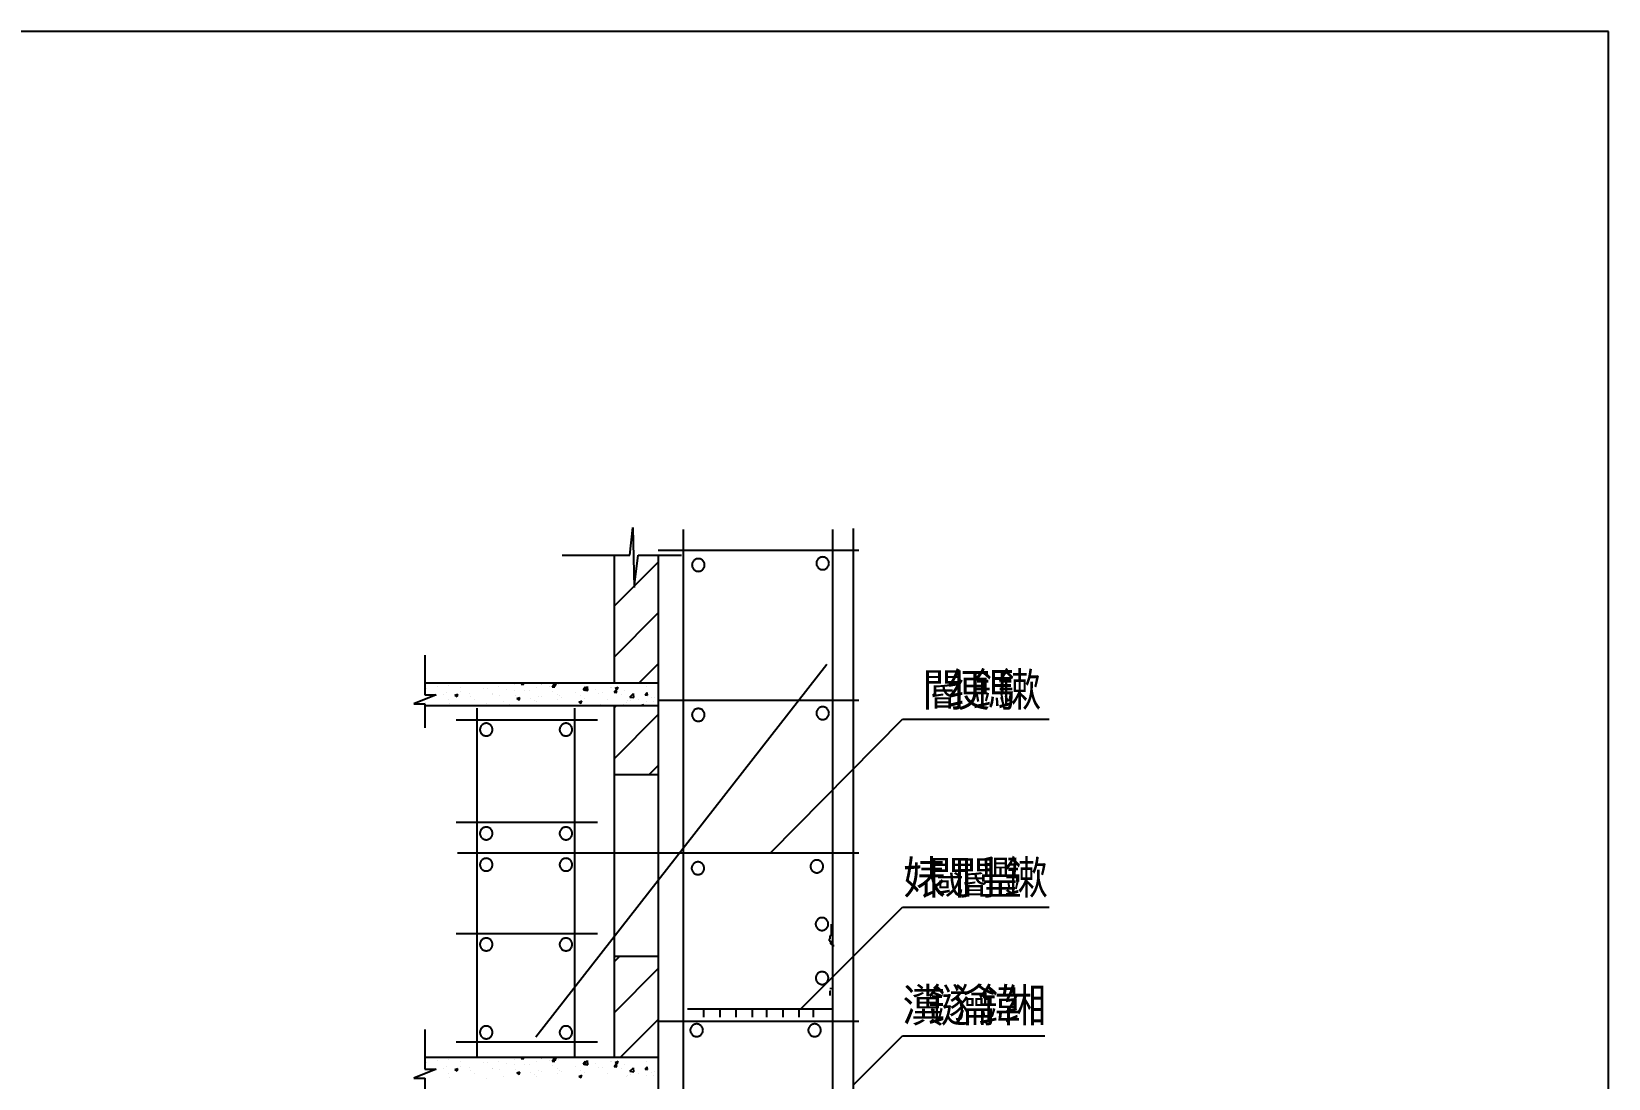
# Model space of a CAD drawing. Header units: metres. Extents: x 0 to 420, y 0 to 297.
# Drawn here: x 229.8 to 420, y 170.8 to 297 of the extents above; entities that cross this region are included whole.
import ezdxf

# ---------------------------------------------------------------- set-up
doc = ezdxf.new("R2010")
doc.units = ezdxf.units.M

msp = doc.modelspace()

# ---------------------------------------------------------------- linework, layer by layer
for p, q in [((420, 297), (0, 297)), ((420, 0), (420, 297)), ((301.99, 233.85), (302.33, 237.19)), ((302.2, 235.95), (302.35, 236.1)), ((302.33, 237.19), (302.48, 229.96)), ((308.4, 236.96), (308.4, 165.89)), ((326.4, 236.96), (326.4, 165.89)), ((328.89, 237.08), (328.89, 84.34)), ((305.4, 234.46), (329.58, 234.46)), ((293.83, 233.85), (301.99, 233.85)), ((300.08, 233.85), (300.08, 218.42)), ((300.08, 233.82), (300.1, 233.85)), ((302.48, 229.96), (302.97, 233.85)), ((302.5, 230.12), (305.4, 233.02)), ((302.97, 233.85), (308.21, 233.85)), ((305.4, 233.85), (305.4, 84.34)), ((300.08, 227.7), (302.47, 230.09)), ((300.08, 221.57), (305.4, 226.9)), ((277.27, 221.81), (277.27, 217.02)), ((290.62, 175.79), (325.73, 220.73)), ((303.05, 218.42), (305.4, 220.77)), ((278.63, 217.02), (275.92, 215.94)), ((305.4, 218.42), (277.27, 218.42)), ((277.27, 217.02), (278.63, 217.02)), ((277.44, 217.79), (277.44, 217.79)), ((278.82, 218.02), (278.82, 218.02)), ((279.55, 217.11), (279.55, 217.11)), ((279.92, 217.32), (279.92, 217.32)), ((280.14, 218.18), (280.14, 218.18)), ((280.88, 216.98), (281.25, 217.12)), ((280.88, 216.98), (281.14, 216.81)), ((281.14, 216.81), (281.25, 217.12)), ((281.52, 217.37), (281.52, 217.37)), ((281.59, 217.9), (281.59, 217.9)), ((282.69, 217.2), (282.69, 217.2)), ((282.75, 216.82), (282.75, 216.82)), ((284.37, 217.78), (284.37, 217.78)), ((284.8, 217.8), (284.8, 217.8)), ((285.38, 217.15), (285.38, 217.15)), ((285.47, 217.08), (285.47, 217.08)), ((286.1, 217.97), (286.1, 217.97)), ((286.25, 217), (286.25, 217)), ((287.14, 217.66), (287.14, 217.66)), ((288.07, 218.23), (288.07, 218.23)), ((288.08, 217.54), (288.08, 217.54)), ((288.24, 216.97), (288.24, 216.97)), ((288.89, 218.32), (288.97, 218.42)), ((288.89, 218.32), (289.21, 218.3)), ((289.21, 218.3), (289.18, 218.42)), ((289.28, 217.52), (289.28, 217.52)), ((289.92, 217.55), (289.92, 217.55)), ((290.74, 217.91), (290.74, 217.91)), ((291.01, 216.85), (291.01, 216.85)), ((291.32, 218.42), (291.36, 218.41)), ((291.36, 218.41), (291.36, 218.42)), ((292.31, 218.04), (292.31, 218.04)), ((292.62, 218), (292.87, 218.3)), ((292.62, 218), (292.93, 217.97)), ((292.69, 217.43), (292.69, 217.43)), ((292.72, 218.24), (293.09, 218.38)), ((292.72, 218.24), (292.98, 218.07)), ((292.93, 217.97), (292.87, 218.29)), ((292.98, 218.07), (293.09, 218.38)), ((293.25, 217.04), (293.25, 217.04)), ((293.37, 218.24), (293.37, 218.24)), ((293.55, 216.9), (293.55, 216.9)), ((295.47, 217.31), (295.47, 217.31)), ((296.01, 216.9), (296.01, 216.9)), ((296.35, 217.67), (296.6, 217.97)), ((296.35, 217.67), (296.66, 217.64)), ((296.44, 217.62), (296.85, 218.04)), ((296.44, 217.62), (296.91, 217.55)), ((296.54, 217.48), (296.54, 217.48)), ((296.59, 217.42), (296.59, 217.42)), ((296.66, 217.64), (296.6, 217.97)), ((296.91, 217.55), (296.85, 218.04)), ((297.84, 217.65), (297.84, 217.65)), ((298.24, 217.2), (298.24, 217.2)), ((298.68, 217.26), (298.68, 217.26)), ((299.62, 217.94), (299.62, 217.94)), ((299.81, 217.91), (299.81, 217.91)), ((300.08, 217.34), (300.33, 217.64)), ((300.08, 217.34), (300.39, 217.32)), ((300.19, 217.82), (300.56, 217.96)), ((300.19, 217.82), (300.45, 217.65)), ((300.39, 217.32), (300.33, 217.64)), ((300.45, 217.65), (300.56, 217.96)), ((301.02, 217.08), (301.02, 217.08)), ((301.3, 217.6), (301.3, 217.6)), ((301.99, 216.76), (302.4, 217.18)), ((302.45, 216.69), (302.4, 217.18)), ((303.09, 218.34), (303.09, 218.34)), ((303.79, 216.96), (303.79, 216.96)), ((303.81, 217.02), (304.06, 217.32)), ((303.81, 217.02), (304.12, 216.99)), ((304, 217.99), (304, 217.99)), ((304.12, 216.99), (304.06, 217.32)), ((275.92, 215.94), (277.27, 215.94)), ((277.27, 215.94), (277.27, 213.04)), ((305.4, 215.71), (277.27, 215.71)), ((277.38, 216.06), (277.38, 216.06)), ((280.08, 216.45), (280.08, 216.45)), ((280.18, 215.96), (280.18, 215.96)), ((283.21, 216.48), (283.21, 216.48)), ((283.43, 215.75), (283.43, 215.75)), ((283.52, 215.43), (283.52, 173.28)), ((284.73, 215.92), (284.73, 215.92)), ((286.7, 216.18), (286.7, 216.18)), ((287.49, 215.86), (287.49, 215.86)), ((288.01, 215.81), (288.01, 215.81)), ((288.35, 216.56), (288.72, 216.7)), ((288.35, 216.56), (288.61, 216.39)), ((288.61, 216.39), (288.72, 216.7)), ((289.98, 216.61), (289.98, 216.61)), ((290.52, 216.38), (290.52, 216.38)), ((290.68, 216.18), (290.68, 216.18)), ((291.28, 216.78), (291.28, 216.78)), ((293.31, 216.51), (293.31, 216.51)), ((293.79, 216.73), (293.79, 216.73)), ((295.31, 215.43), (295.31, 173.28)), ((295.82, 216.15), (296.19, 216.29)), ((295.82, 216.15), (296.08, 215.97)), ((296.08, 215.97), (296.19, 216.29)), ((296.56, 216.62), (296.56, 216.62)), ((298.44, 215.86), (298.44, 215.86)), ((299.34, 216.5), (299.34, 216.5)), ((300.08, 215.71), (300.08, 173.28)), ((300.08, 215.44), (300.34, 215.71)), ((301.24, 215.87), (301.24, 215.87)), ((301.6, 216.12), (301.6, 216.12)), ((301.72, 216.29), (301.72, 216.29)), ((301.99, 216.76), (302.45, 216.69)), ((302.11, 216.38), (302.11, 216.38)), ((303.02, 216.46), (303.02, 216.46)), ((303.29, 215.73), (303.66, 215.87)), ((303.29, 215.73), (303.33, 215.71)), ((303.6, 215.71), (303.66, 215.87)), ((303.94, 216.26), (303.94, 216.26)), ((304.63, 216.64), (304.63, 216.64)), ((304.89, 216.26), (304.89, 216.26)), ((304.99, 216.72), (304.99, 216.72)), ((305.4, 216.38), (329.58, 216.38)), ((281.04, 214.02), (298.08, 214.02)), ((300.08, 209.32), (305.4, 214.64)), ((318.95, 197.96), (334.86, 214.09)), ((334.86, 214.09), (352.54, 214.09)), ((300.08, 207.42), (305.4, 207.42)), ((304.31, 207.42), (305.4, 208.52)), ((281.04, 201.65), (298.08, 201.65)), ((281.19, 197.96), (329.58, 197.96)), ((322.59, 179.16), (334.86, 191.43)), ((334.86, 191.43), (352.54, 191.43)), ((326.27, 189.36), (326.27, 187.96)), ((281.04, 188.26), (298.08, 188.26)), ((326.1, 187.61), (326.01, 187.61)), ((326.01, 187.61), (326.01, 187.35)), ((326.01, 187.35), (326.18, 187.35)), ((326.27, 187.96), (326.1, 187.96)), ((326.1, 187.96), (326.1, 187.61)), ((326.18, 187.35), (326.18, 187)), ((326.18, 187), (326.45, 187)), ((326.45, 187.24), (326.36, 187.24)), ((326.36, 187.24), (326.36, 186.8)), ((326.36, 186.8), (326.62, 186.8)), ((300.08, 185.52), (305.4, 185.52)), ((300.08, 184.81), (300.78, 185.52)), ((300.08, 178.69), (305.4, 184.01)), ((326.1, 181.31), (326.1, 180.78)), ((326.18, 181.31), (326.1, 181.31)), ((326.18, 181.71), (326.18, 181.54)), ((308.92, 179.16), (326.4, 179.16)), ((310.87, 179.16), (310.87, 178.16)), ((312.82, 179.16), (312.82, 178.16)), ((314.77, 179.16), (314.77, 178.16)), ((316.72, 179.16), (316.72, 178.16)), ((318.47, 179.16), (318.47, 178.16)), ((320.42, 179.16), (320.42, 178.16)), ((322.37, 179.16), (322.37, 178.16)), ((324.1, 179.16), (324.1, 178.16)), ((300.79, 173.28), (305.4, 177.89)), ((305.4, 177.69), (329.58, 177.69)), ((277.27, 176.68), (277.27, 171.89)), ((281.04, 175.18), (298.08, 175.18)), ((328.89, 169.94), (334.86, 175.91)), ((334.86, 175.91), (352.03, 175.91)), ((305.4, 173.28), (277.27, 173.28)), ((288.07, 173.1), (288.07, 173.1)), ((288.89, 173.19), (288.97, 173.28)), ((288.89, 173.19), (289.21, 173.16)), ((289.21, 173.16), (289.18, 173.28)), ((291.32, 173.28), (291.36, 173.28)), ((291.36, 173.28), (291.36, 173.28)), ((292.62, 172.86), (292.87, 173.16)), ((292.72, 173.1), (293.09, 173.24)), ((292.72, 173.1), (292.98, 172.93)), ((292.93, 172.83), (292.87, 173.16)), ((292.98, 172.93), (293.09, 173.24)), ((293.37, 173.1), (293.37, 173.1)), ((303.09, 173.2), (303.09, 173.2)), ((278.63, 171.89), (275.92, 170.8)), ((277.27, 171.89), (278.63, 171.89)), ((277.44, 172.66), (277.44, 172.66)), ((278.82, 172.88), (278.82, 172.88)), ((279.55, 171.97), (279.55, 171.97)), ((279.92, 172.18), (279.92, 172.18)), ((280.08, 171.32), (280.08, 171.32)), ((280.14, 173.05), (280.14, 173.05)), ((280.88, 171.84), (281.25, 171.98)), ((280.88, 171.84), (281.14, 171.67)), ((281.14, 171.67), (281.25, 171.98)), ((281.52, 172.23), (281.52, 172.23)), ((281.59, 172.76), (281.59, 172.76)), ((282.69, 172.07), (282.69, 172.07)), ((282.75, 171.68), (282.75, 171.68)), ((283.21, 171.35), (283.21, 171.35)), ((284.37, 172.65), (284.37, 172.65)), ((284.8, 172.67), (284.8, 172.67)), ((285.38, 172.02), (285.38, 172.02)), ((285.47, 171.95), (285.47, 171.95)), ((286.1, 172.84), (286.1, 172.84)), ((286.25, 171.87), (286.25, 171.87)), ((287.14, 172.53), (287.14, 172.53)), ((288.08, 172.4), (288.08, 172.4)), ((288.24, 171.83), (288.24, 171.83)), ((288.35, 171.43), (288.72, 171.57)), ((288.35, 171.43), (288.61, 171.25)), ((288.61, 171.25), (288.72, 171.57)), ((289.28, 172.39), (289.28, 172.39)), ((289.92, 172.41), (289.92, 172.41)), ((289.98, 171.48), (289.98, 171.48)), ((290.52, 171.25), (290.52, 171.25)), ((290.74, 172.77), (290.74, 172.77)), ((291.01, 171.71), (291.01, 171.71)), ((291.28, 171.65), (291.28, 171.65)), ((292.31, 172.91), (292.31, 172.91)), ((292.62, 172.86), (292.93, 172.83)), ((292.69, 172.29), (292.69, 172.29)), ((293.25, 171.91), (293.25, 171.91)), ((293.31, 171.37), (293.31, 171.37)), ((293.55, 171.77), (293.55, 171.77)), ((293.79, 171.6), (293.79, 171.6)), ((295.47, 172.18), (295.47, 172.18)), ((296.01, 171.76), (296.01, 171.76)), ((296.35, 172.54), (296.6, 172.83)), ((296.35, 172.54), (296.66, 172.51)), ((296.44, 172.49), (296.85, 172.91)), ((296.44, 172.49), (296.91, 172.41)), ((296.54, 172.34), (296.54, 172.34)), ((296.56, 171.48), (296.56, 171.48)), ((296.59, 172.29), (296.59, 172.29)), ((296.66, 172.51), (296.6, 172.83)), ((296.91, 172.41), (296.85, 172.91)), ((297.84, 172.51), (297.84, 172.51)), ((298.24, 172.06), (298.24, 172.06)), ((298.68, 172.13), (298.68, 172.13)), ((299.34, 171.36), (299.34, 171.36)), ((299.62, 172.81), (299.62, 172.81)), ((299.81, 172.77), (299.81, 172.77)), ((300.08, 172.21), (300.33, 172.51)), ((300.08, 172.21), (300.39, 172.18)), ((300.19, 172.69), (300.56, 172.83)), ((300.19, 172.69), (300.45, 172.51)), ((300.39, 172.18), (300.33, 172.51)), ((300.45, 172.51), (300.56, 172.83)), ((301.02, 171.94), (301.02, 171.94)), ((301.3, 172.46), (301.3, 172.46)), ((301.99, 171.63), (302.4, 172.05)), ((301.99, 171.63), (302.45, 171.55)), ((302.11, 171.25), (302.11, 171.25)), ((302.45, 171.55), (302.4, 172.05)), ((303.02, 171.32), (303.02, 171.32)), ((303.79, 171.83), (303.79, 171.83)), ((303.81, 171.88), (304.06, 172.18)), ((303.81, 171.88), (304.12, 171.86)), ((304, 172.85), (304, 172.85)), ((304.12, 171.85), (304.06, 172.18)), ((304.63, 171.51), (304.63, 171.51)), ((304.99, 171.58), (304.99, 171.58)), ((275.92, 170.8), (277.27, 170.8)), ((277.27, 170.8), (277.27, 167.91)), ((277.38, 170.93), (277.38, 170.93)), ((280.18, 170.83), (280.18, 170.83)), ((284.73, 170.79), (284.73, 170.79)), ((286.7, 171.05), (286.7, 171.05)), ((290.68, 171.04), (290.68, 171.04)), ((295.82, 171.01), (296.19, 171.15)), ((295.82, 171.01), (296.08, 170.84)), ((296.08, 170.84), (296.19, 171.15)), ((301.6, 170.99), (301.6, 170.99)), ((301.72, 171.15), (301.72, 171.15)), ((303.94, 171.12), (303.94, 171.12)), ((304.89, 171.13), (304.89, 171.13))]:
    msp.add_line(p, q)
for points in [[(311, 232.68), (311, 232.75), (310.99, 232.83), (310.97, 232.9), (310.95, 232.97), (310.91, 233.04), (310.87, 233.1), (310.83, 233.16), (310.78, 233.22), (310.72, 233.27), (310.66, 233.31), (310.6, 233.35), (310.53, 233.38), (310.46, 233.41), (310.39, 233.43), (310.31, 233.44), (310.24, 233.44), (310.16, 233.44), (310.09, 233.43), (310.02, 233.41), (309.95, 233.38), (309.88, 233.35), (309.81, 233.31), (309.75, 233.27), (309.7, 233.22), (309.65, 233.16), (309.6, 233.1), (309.56, 233.04), (309.53, 232.97), (309.51, 232.9), (309.49, 232.83), (309.48, 232.75), (309.47, 232.68), (309.48, 232.6), (309.49, 232.53), (309.51, 232.45), (309.53, 232.38), (309.56, 232.32), (309.6, 232.25), (309.65, 232.19), (309.7, 232.14), (309.75, 232.09), (309.81, 232.04), (309.88, 232), (309.95, 231.97), (310.02, 231.95), (310.09, 231.93), (310.16, 231.92), (310.24, 231.91), (310.31, 231.92), (310.39, 231.93), (310.46, 231.95), (310.53, 231.97), (310.6, 232), (310.66, 232.04), (310.72, 232.09), (310.78, 232.14), (310.83, 232.19), (310.87, 232.25), (310.91, 232.32), (310.95, 232.38), (310.97, 232.45), (310.99, 232.53), (311, 232.6), (311, 232.68)], [(326, 232.88), (325.99, 232.96), (325.98, 233.03), (325.96, 233.1), (325.94, 233.17), (325.91, 233.24), (325.87, 233.31), (325.82, 233.37), (325.77, 233.42), (325.72, 233.47), (325.66, 233.52), (325.59, 233.56), (325.53, 233.59), (325.45, 233.61), (325.38, 233.63), (325.31, 233.64), (325.23, 233.65), (325.16, 233.64), (325.08, 233.63), (325.01, 233.61), (324.94, 233.59), (324.87, 233.56), (324.81, 233.52), (324.75, 233.47), (324.69, 233.42), (324.64, 233.37), (324.6, 233.31), (324.56, 233.24), (324.53, 233.17), (324.5, 233.1), (324.48, 233.03), (324.47, 232.96), (324.47, 232.88), (324.47, 232.81), (324.48, 232.73), (324.5, 232.66), (324.53, 232.59), (324.56, 232.52), (324.6, 232.46), (324.64, 232.4), (324.69, 232.34), (324.75, 232.29), (324.81, 232.25), (324.87, 232.21), (324.94, 232.18), (325.01, 232.15), (325.08, 232.13), (325.16, 232.12), (325.23, 232.12), (325.31, 232.12), (325.38, 232.13), (325.45, 232.15), (325.53, 232.18), (325.59, 232.21), (325.66, 232.25), (325.72, 232.29), (325.77, 232.34), (325.82, 232.4), (325.87, 232.46), (325.91, 232.52), (325.94, 232.59), (325.96, 232.66), (325.98, 232.73), (325.99, 232.81), (326, 232.88)], [(311, 214.6), (311, 214.68), (310.99, 214.75), (310.97, 214.83), (310.95, 214.9), (310.91, 214.97), (310.87, 215.03), (310.83, 215.09), (310.78, 215.15), (310.72, 215.2), (310.66, 215.24), (310.6, 215.28), (310.53, 215.31), (310.46, 215.34), (310.39, 215.35), (310.31, 215.37), (310.24, 215.37), (310.16, 215.37), (310.09, 215.35), (310.02, 215.34), (309.95, 215.31), (309.88, 215.28), (309.81, 215.24), (309.75, 215.2), (309.7, 215.15), (309.65, 215.09), (309.6, 215.03), (309.56, 214.97), (309.53, 214.9), (309.51, 214.83), (309.49, 214.75), (309.48, 214.68), (309.47, 214.6), (309.48, 214.53), (309.49, 214.46), (309.51, 214.38), (309.53, 214.31), (309.56, 214.24), (309.6, 214.18), (309.65, 214.12), (309.7, 214.06), (309.75, 214.01), (309.81, 213.97), (309.88, 213.93), (309.95, 213.9), (310.02, 213.87), (310.09, 213.86), (310.16, 213.84), (310.24, 213.84), (310.31, 213.84), (310.39, 213.86), (310.46, 213.87), (310.53, 213.9), (310.6, 213.93), (310.66, 213.97), (310.72, 214.01), (310.78, 214.06), (310.83, 214.12), (310.87, 214.18), (310.91, 214.24), (310.95, 214.31), (310.97, 214.38), (310.99, 214.46), (311, 214.53), (311, 214.6)], [(326, 214.81), (325.99, 214.88), (325.98, 214.96), (325.96, 215.03), (325.94, 215.1), (325.91, 215.17), (325.87, 215.23), (325.82, 215.29), (325.77, 215.35), (325.72, 215.4), (325.66, 215.45), (325.59, 215.48), (325.53, 215.52), (325.45, 215.54), (325.38, 215.56), (325.31, 215.57), (325.23, 215.57), (325.16, 215.57), (325.08, 215.56), (325.01, 215.54), (324.94, 215.52), (324.87, 215.48), (324.81, 215.45), (324.75, 215.4), (324.69, 215.35), (324.64, 215.29), (324.6, 215.23), (324.56, 215.17), (324.53, 215.1), (324.5, 215.03), (324.48, 214.96), (324.47, 214.88), (324.47, 214.81), (324.47, 214.73), (324.48, 214.66), (324.5, 214.59), (324.53, 214.52), (324.56, 214.45), (324.6, 214.39), (324.64, 214.32), (324.69, 214.27), (324.75, 214.22), (324.81, 214.17), (324.87, 214.14), (324.94, 214.1), (325.01, 214.08), (325.08, 214.06), (325.16, 214.05), (325.23, 214.05), (325.31, 214.05), (325.38, 214.06), (325.45, 214.08), (325.53, 214.1), (325.59, 214.14), (325.66, 214.17), (325.72, 214.22), (325.77, 214.27), (325.82, 214.32), (325.87, 214.39), (325.91, 214.45), (325.94, 214.52), (325.96, 214.59), (325.98, 214.66), (325.99, 214.73), (326, 214.81)], [(285.42, 212.83), (285.42, 212.9), (285.41, 212.98), (285.39, 213.05), (285.37, 213.12), (285.33, 213.19), (285.3, 213.25), (285.25, 213.31), (285.2, 213.37), (285.15, 213.42), (285.08, 213.46), (285.02, 213.5), (284.95, 213.53), (284.88, 213.56), (284.81, 213.58), (284.74, 213.59), (284.66, 213.59), (284.59, 213.59), (284.51, 213.58), (284.44, 213.56), (284.37, 213.53), (284.3, 213.5), (284.24, 213.46), (284.18, 213.42), (284.12, 213.37), (284.07, 213.31), (284.02, 213.25), (283.99, 213.19), (283.95, 213.12), (283.93, 213.05), (283.91, 212.98), (283.9, 212.9), (283.9, 212.83), (283.9, 212.75), (283.91, 212.68), (283.93, 212.61), (283.95, 212.54), (283.99, 212.47), (284.02, 212.4), (284.07, 212.34), (284.12, 212.29), (284.18, 212.24), (284.24, 212.19), (284.3, 212.15), (284.37, 212.12), (284.44, 212.1), (284.51, 212.08), (284.59, 212.07), (284.66, 212.06), (284.74, 212.07), (284.81, 212.08), (284.88, 212.1), (284.95, 212.12), (285.02, 212.15), (285.08, 212.19), (285.15, 212.24), (285.2, 212.29), (285.25, 212.34), (285.3, 212.4), (285.33, 212.47), (285.37, 212.54), (285.39, 212.61), (285.41, 212.68), (285.42, 212.75), (285.42, 212.83)], [(295.04, 212.83), (295.03, 212.9), (295.02, 212.98), (295, 213.05), (294.98, 213.12), (294.95, 213.19), (294.91, 213.25), (294.86, 213.31), (294.81, 213.37), (294.76, 213.42), (294.7, 213.46), (294.63, 213.5), (294.57, 213.53), (294.49, 213.56), (294.42, 213.58), (294.35, 213.59), (294.27, 213.59), (294.2, 213.59), (294.12, 213.58), (294.05, 213.56), (293.98, 213.53), (293.91, 213.5), (293.85, 213.46), (293.79, 213.42), (293.73, 213.37), (293.68, 213.31), (293.64, 213.25), (293.6, 213.19), (293.57, 213.12), (293.54, 213.05), (293.52, 212.98), (293.51, 212.9), (293.51, 212.83), (293.51, 212.75), (293.52, 212.68), (293.54, 212.61), (293.57, 212.54), (293.6, 212.47), (293.64, 212.4), (293.68, 212.34), (293.73, 212.29), (293.79, 212.24), (293.85, 212.19), (293.91, 212.15), (293.98, 212.12), (294.05, 212.1), (294.12, 212.08), (294.2, 212.07), (294.27, 212.06), (294.35, 212.07), (294.42, 212.08), (294.49, 212.1), (294.57, 212.12), (294.63, 212.15), (294.7, 212.19), (294.76, 212.24), (294.81, 212.29), (294.86, 212.34), (294.91, 212.4), (294.95, 212.47), (294.98, 212.54), (295, 212.61), (295.02, 212.68), (295.03, 212.75), (295.04, 212.83)], [(285.42, 200.31), (285.42, 200.39), (285.41, 200.46), (285.39, 200.54), (285.37, 200.61), (285.33, 200.67), (285.3, 200.74), (285.25, 200.8), (285.2, 200.85), (285.15, 200.9), (285.08, 200.95), (285.02, 200.99), (284.95, 201.02), (284.88, 201.04), (284.81, 201.06), (284.74, 201.07), (284.66, 201.08), (284.59, 201.07), (284.51, 201.06), (284.44, 201.04), (284.37, 201.02), (284.3, 200.99), (284.24, 200.95), (284.18, 200.9), (284.12, 200.85), (284.07, 200.8), (284.02, 200.74), (283.99, 200.67), (283.95, 200.61), (283.93, 200.54), (283.91, 200.46), (283.9, 200.39), (283.9, 200.31), (283.9, 200.24), (283.91, 200.16), (283.93, 200.09), (283.95, 200.02), (283.99, 199.95), (284.02, 199.89), (284.07, 199.83), (284.12, 199.77), (284.18, 199.72), (284.24, 199.68), (284.3, 199.64), (284.37, 199.61), (284.44, 199.58), (284.51, 199.56), (284.59, 199.55), (284.66, 199.55), (284.74, 199.55), (284.81, 199.56), (284.88, 199.58), (284.95, 199.61), (285.02, 199.64), (285.08, 199.68), (285.15, 199.72), (285.2, 199.77), (285.25, 199.83), (285.3, 199.89), (285.33, 199.95), (285.37, 200.02), (285.39, 200.09), (285.41, 200.16), (285.42, 200.24), (285.42, 200.31)], [(295.04, 200.31), (295.03, 200.39), (295.02, 200.46), (295, 200.54), (294.98, 200.61), (294.95, 200.67), (294.91, 200.74), (294.86, 200.8), (294.81, 200.85), (294.76, 200.9), (294.7, 200.95), (294.63, 200.99), (294.57, 201.02), (294.49, 201.04), (294.42, 201.06), (294.35, 201.07), (294.27, 201.08), (294.2, 201.07), (294.12, 201.06), (294.05, 201.04), (293.98, 201.02), (293.91, 200.99), (293.85, 200.95), (293.79, 200.9), (293.73, 200.85), (293.68, 200.8), (293.64, 200.74), (293.6, 200.67), (293.57, 200.61), (293.54, 200.54), (293.52, 200.46), (293.51, 200.39), (293.51, 200.31), (293.51, 200.24), (293.52, 200.16), (293.54, 200.09), (293.57, 200.02), (293.6, 199.95), (293.64, 199.89), (293.68, 199.83), (293.73, 199.77), (293.79, 199.72), (293.85, 199.68), (293.91, 199.64), (293.98, 199.61), (294.05, 199.58), (294.12, 199.56), (294.2, 199.55), (294.27, 199.55), (294.35, 199.55), (294.42, 199.56), (294.49, 199.58), (294.57, 199.61), (294.63, 199.64), (294.7, 199.68), (294.76, 199.72), (294.81, 199.77), (294.86, 199.83), (294.91, 199.89), (294.95, 199.95), (294.98, 200.02), (295, 200.09), (295.02, 200.16), (295.03, 200.24), (295.04, 200.31)], [(285.42, 196.54), (285.42, 196.62), (285.41, 196.69), (285.39, 196.77), (285.37, 196.84), (285.33, 196.9), (285.3, 196.97), (285.25, 197.03), (285.2, 197.08), (285.15, 197.13), (285.08, 197.18), (285.02, 197.22), (284.95, 197.25), (284.88, 197.28), (284.81, 197.29), (284.74, 197.3), (284.66, 197.31), (284.59, 197.3), (284.51, 197.29), (284.44, 197.28), (284.37, 197.25), (284.3, 197.22), (284.24, 197.18), (284.18, 197.13), (284.12, 197.08), (284.07, 197.03), (284.02, 196.97), (283.99, 196.9), (283.95, 196.84), (283.93, 196.77), (283.91, 196.69), (283.9, 196.62), (283.9, 196.54), (283.9, 196.47), (283.91, 196.39), (283.93, 196.32), (283.95, 196.25), (283.99, 196.18), (284.02, 196.12), (284.07, 196.06), (284.12, 196), (284.18, 195.95), (284.24, 195.91), (284.3, 195.87), (284.37, 195.84), (284.44, 195.81), (284.51, 195.79), (284.59, 195.78), (284.66, 195.78), (284.74, 195.78), (284.81, 195.79), (284.88, 195.81), (284.95, 195.84), (285.02, 195.87), (285.08, 195.91), (285.15, 195.95), (285.2, 196), (285.25, 196.06), (285.3, 196.12), (285.33, 196.18), (285.37, 196.25), (285.39, 196.32), (285.41, 196.39), (285.42, 196.47), (285.42, 196.54)], [(295.04, 196.54), (295.03, 196.62), (295.02, 196.69), (295, 196.77), (294.98, 196.84), (294.95, 196.9), (294.91, 196.97), (294.86, 197.03), (294.81, 197.08), (294.76, 197.13), (294.7, 197.18), (294.63, 197.22), (294.57, 197.25), (294.49, 197.28), (294.42, 197.29), (294.35, 197.3), (294.27, 197.31), (294.2, 197.3), (294.12, 197.29), (294.05, 197.28), (293.98, 197.25), (293.91, 197.22), (293.85, 197.18), (293.79, 197.13), (293.73, 197.08), (293.68, 197.03), (293.64, 196.97), (293.6, 196.9), (293.57, 196.84), (293.54, 196.77), (293.52, 196.69), (293.51, 196.62), (293.51, 196.54), (293.51, 196.47), (293.52, 196.39), (293.54, 196.32), (293.57, 196.25), (293.6, 196.18), (293.64, 196.12), (293.68, 196.06), (293.73, 196), (293.79, 195.95), (293.85, 195.91), (293.91, 195.87), (293.98, 195.84), (294.05, 195.81), (294.12, 195.79), (294.2, 195.78), (294.27, 195.78), (294.35, 195.78), (294.42, 195.79), (294.49, 195.81), (294.57, 195.84), (294.63, 195.87), (294.7, 195.91), (294.76, 195.95), (294.81, 196), (294.86, 196.06), (294.91, 196.12), (294.95, 196.18), (294.98, 196.25), (295, 196.32), (295.02, 196.39), (295.03, 196.47), (295.04, 196.54)], [(310.96, 196.11), (310.95, 196.18), (310.94, 196.26), (310.92, 196.33), (310.9, 196.4), (310.87, 196.47), (310.83, 196.53), (310.78, 196.59), (310.73, 196.65), (310.68, 196.7), (310.62, 196.74), (310.55, 196.78), (310.49, 196.81), (310.41, 196.84), (310.34, 196.86), (310.27, 196.87), (310.19, 196.87), (310.12, 196.87), (310.04, 196.86), (309.97, 196.84), (309.9, 196.81), (309.83, 196.78), (309.77, 196.74), (309.71, 196.7), (309.65, 196.65), (309.6, 196.59), (309.56, 196.53), (309.52, 196.47), (309.49, 196.4), (309.46, 196.33), (309.44, 196.26), (309.43, 196.18), (309.43, 196.11), (309.43, 196.03), (309.44, 195.96), (309.46, 195.89), (309.49, 195.82), (309.52, 195.75), (309.56, 195.68), (309.6, 195.62), (309.65, 195.57), (309.71, 195.52), (309.77, 195.47), (309.83, 195.43), (309.9, 195.4), (309.97, 195.38), (310.04, 195.36), (310.12, 195.35), (310.19, 195.34), (310.27, 195.35), (310.34, 195.36), (310.41, 195.38), (310.49, 195.4), (310.55, 195.43), (310.62, 195.47), (310.68, 195.52), (310.73, 195.57), (310.78, 195.62), (310.83, 195.68), (310.87, 195.75), (310.9, 195.82), (310.92, 195.89), (310.94, 195.96), (310.95, 196.03), (310.96, 196.11)], [(325.29, 196.34), (325.29, 196.41), (325.28, 196.48), (325.26, 196.56), (325.24, 196.63), (325.2, 196.7), (325.16, 196.76), (325.12, 196.82), (325.07, 196.88), (325.01, 196.93), (324.95, 196.97), (324.89, 197.01), (324.82, 197.04), (324.75, 197.07), (324.68, 197.08), (324.6, 197.1), (324.53, 197.1), (324.45, 197.1), (324.38, 197.08), (324.31, 197.07), (324.24, 197.04), (324.17, 197.01), (324.1, 196.97), (324.04, 196.93), (323.99, 196.88), (323.94, 196.82), (323.89, 196.76), (323.85, 196.7), (323.82, 196.63), (323.8, 196.56), (323.78, 196.48), (323.77, 196.41), (323.76, 196.34), (323.77, 196.26), (323.78, 196.19), (323.8, 196.11), (323.82, 196.04), (323.85, 195.97), (323.89, 195.91), (323.94, 195.85), (323.99, 195.79), (324.04, 195.74), (324.1, 195.7), (324.17, 195.66), (324.24, 195.63), (324.31, 195.6), (324.38, 195.59), (324.45, 195.57), (324.53, 195.57), (324.6, 195.57), (324.68, 195.59), (324.75, 195.6), (324.82, 195.63), (324.89, 195.66), (324.95, 195.7), (325.01, 195.74), (325.07, 195.79), (325.12, 195.85), (325.16, 195.91), (325.2, 195.97), (325.24, 196.04), (325.26, 196.11), (325.28, 196.19), (325.29, 196.26), (325.29, 196.34)], [(325.91, 189.38), (325.91, 189.46), (325.89, 189.53), (325.88, 189.61), (325.85, 189.68), (325.82, 189.75), (325.78, 189.81), (325.74, 189.87), (325.69, 189.93), (325.63, 189.98), (325.57, 190.02), (325.51, 190.06), (325.44, 190.09), (325.37, 190.12), (325.29, 190.13), (325.22, 190.15), (325.14, 190.15), (325.07, 190.15), (325, 190.13), (324.92, 190.12), (324.85, 190.09), (324.78, 190.06), (324.72, 190.02), (324.66, 189.98), (324.6, 189.93), (324.55, 189.87), (324.51, 189.81), (324.47, 189.75), (324.44, 189.68), (324.41, 189.61), (324.39, 189.53), (324.38, 189.46), (324.38, 189.38), (324.38, 189.31), (324.39, 189.24), (324.41, 189.16), (324.44, 189.09), (324.47, 189.02), (324.51, 188.96), (324.55, 188.9), (324.6, 188.84), (324.66, 188.79), (324.72, 188.75), (324.78, 188.71), (324.85, 188.68), (324.92, 188.65), (325, 188.64), (325.07, 188.62), (325.14, 188.62), (325.22, 188.62), (325.29, 188.64), (325.37, 188.65), (325.44, 188.68), (325.51, 188.71), (325.57, 188.75), (325.63, 188.79), (325.69, 188.84), (325.74, 188.9), (325.78, 188.96), (325.82, 189.02), (325.85, 189.09), (325.88, 189.16), (325.89, 189.24), (325.91, 189.31), (325.91, 189.38)], [(285.42, 186.93), (285.42, 187), (285.41, 187.07), (285.39, 187.15), (285.37, 187.22), (285.33, 187.29), (285.3, 187.35), (285.25, 187.41), (285.2, 187.47), (285.15, 187.52), (285.08, 187.56), (285.02, 187.6), (284.95, 187.63), (284.88, 187.66), (284.81, 187.68), (284.74, 187.69), (284.66, 187.69), (284.59, 187.69), (284.51, 187.68), (284.44, 187.66), (284.37, 187.63), (284.3, 187.6), (284.24, 187.56), (284.18, 187.52), (284.12, 187.47), (284.07, 187.41), (284.02, 187.35), (283.99, 187.29), (283.95, 187.22), (283.93, 187.15), (283.91, 187.07), (283.9, 187), (283.9, 186.93), (283.9, 186.85), (283.91, 186.78), (283.93, 186.7), (283.95, 186.63), (283.99, 186.57), (284.02, 186.5), (284.07, 186.44), (284.12, 186.39), (284.18, 186.33), (284.24, 186.29), (284.3, 186.25), (284.37, 186.22), (284.44, 186.19), (284.51, 186.18), (284.59, 186.16), (284.66, 186.16), (284.74, 186.16), (284.81, 186.18), (284.88, 186.19), (284.95, 186.22), (285.02, 186.25), (285.08, 186.29), (285.15, 186.33), (285.2, 186.39), (285.25, 186.44), (285.3, 186.5), (285.33, 186.57), (285.37, 186.63), (285.39, 186.7), (285.41, 186.78), (285.42, 186.85), (285.42, 186.93)], [(295.04, 186.93), (295.03, 187), (295.02, 187.07), (295, 187.15), (294.98, 187.22), (294.95, 187.29), (294.91, 187.35), (294.86, 187.41), (294.81, 187.47), (294.76, 187.52), (294.7, 187.56), (294.63, 187.6), (294.57, 187.63), (294.49, 187.66), (294.42, 187.68), (294.35, 187.69), (294.27, 187.69), (294.2, 187.69), (294.12, 187.68), (294.05, 187.66), (293.98, 187.63), (293.91, 187.6), (293.85, 187.56), (293.79, 187.52), (293.73, 187.47), (293.68, 187.41), (293.64, 187.35), (293.6, 187.29), (293.57, 187.22), (293.54, 187.15), (293.52, 187.07), (293.51, 187), (293.51, 186.93), (293.51, 186.85), (293.52, 186.78), (293.54, 186.7), (293.57, 186.63), (293.6, 186.57), (293.64, 186.5), (293.68, 186.44), (293.73, 186.39), (293.79, 186.33), (293.85, 186.29), (293.91, 186.25), (293.98, 186.22), (294.05, 186.19), (294.12, 186.18), (294.2, 186.16), (294.27, 186.16), (294.35, 186.16), (294.42, 186.18), (294.49, 186.19), (294.57, 186.22), (294.63, 186.25), (294.7, 186.29), (294.76, 186.33), (294.81, 186.39), (294.86, 186.44), (294.91, 186.5), (294.95, 186.57), (294.98, 186.63), (295, 186.7), (295.02, 186.78), (295.03, 186.85), (295.04, 186.93)], [(325.93, 182.87), (325.92, 182.95), (325.91, 183.02), (325.89, 183.1), (325.87, 183.17), (325.83, 183.23), (325.8, 183.3), (325.75, 183.36), (325.7, 183.41), (325.65, 183.46), (325.59, 183.51), (325.52, 183.55), (325.45, 183.58), (325.38, 183.6), (325.31, 183.62), (325.24, 183.63), (325.16, 183.64), (325.09, 183.63), (325.01, 183.62), (324.94, 183.6), (324.87, 183.58), (324.8, 183.55), (324.74, 183.51), (324.68, 183.46), (324.62, 183.41), (324.57, 183.36), (324.53, 183.3), (324.49, 183.23), (324.45, 183.17), (324.43, 183.1), (324.41, 183.02), (324.4, 182.95), (324.4, 182.87), (324.4, 182.8), (324.41, 182.72), (324.43, 182.65), (324.45, 182.58), (324.49, 182.51), (324.53, 182.45), (324.57, 182.39), (324.62, 182.33), (324.68, 182.28), (324.74, 182.24), (324.8, 182.2), (324.87, 182.17), (324.94, 182.14), (325.01, 182.12), (325.09, 182.11), (325.16, 182.11), (325.24, 182.11), (325.31, 182.12), (325.38, 182.14), (325.45, 182.17), (325.52, 182.2), (325.59, 182.24), (325.65, 182.28), (325.7, 182.33), (325.75, 182.39), (325.8, 182.45), (325.83, 182.51), (325.87, 182.58), (325.89, 182.65), (325.91, 182.72), (325.92, 182.8), (325.93, 182.87)], [(285.42, 176.32), (285.42, 176.39), (285.41, 176.47), (285.39, 176.54), (285.37, 176.61), (285.33, 176.68), (285.3, 176.74), (285.25, 176.8), (285.2, 176.86), (285.15, 176.91), (285.08, 176.95), (285.02, 176.99), (284.95, 177.02), (284.88, 177.05), (284.81, 177.07), (284.74, 177.08), (284.66, 177.08), (284.59, 177.08), (284.51, 177.07), (284.44, 177.05), (284.37, 177.02), (284.3, 176.99), (284.24, 176.95), (284.18, 176.91), (284.12, 176.86), (284.07, 176.8), (284.02, 176.74), (283.99, 176.68), (283.95, 176.61), (283.93, 176.54), (283.91, 176.47), (283.9, 176.39), (283.9, 176.32), (283.9, 176.24), (283.91, 176.17), (283.93, 176.1), (283.95, 176.02), (283.99, 175.96), (284.02, 175.89), (284.07, 175.83), (284.12, 175.78), (284.18, 175.73), (284.24, 175.68), (284.3, 175.64), (284.37, 175.61), (284.44, 175.59), (284.51, 175.57), (284.59, 175.56), (284.66, 175.55), (284.74, 175.56), (284.81, 175.57), (284.88, 175.59), (284.95, 175.61), (285.02, 175.64), (285.08, 175.68), (285.15, 175.73), (285.2, 175.78), (285.25, 175.83), (285.3, 175.89), (285.33, 175.96), (285.37, 176.02), (285.39, 176.1), (285.41, 176.17), (285.42, 176.24), (285.42, 176.32)], [(295.04, 176.32), (295.03, 176.39), (295.02, 176.47), (295, 176.54), (294.98, 176.61), (294.95, 176.68), (294.91, 176.74), (294.86, 176.8), (294.81, 176.86), (294.76, 176.91), (294.7, 176.95), (294.63, 176.99), (294.57, 177.02), (294.49, 177.05), (294.42, 177.07), (294.35, 177.08), (294.27, 177.08), (294.2, 177.08), (294.12, 177.07), (294.05, 177.05), (293.98, 177.02), (293.91, 176.99), (293.85, 176.95), (293.79, 176.91), (293.73, 176.86), (293.68, 176.8), (293.64, 176.74), (293.6, 176.68), (293.57, 176.61), (293.54, 176.54), (293.52, 176.47), (293.51, 176.39), (293.51, 176.32), (293.51, 176.24), (293.52, 176.17), (293.54, 176.1), (293.57, 176.02), (293.6, 175.96), (293.64, 175.89), (293.68, 175.83), (293.73, 175.78), (293.79, 175.73), (293.85, 175.68), (293.91, 175.64), (293.98, 175.61), (294.05, 175.59), (294.12, 175.57), (294.2, 175.56), (294.27, 175.55), (294.35, 175.56), (294.42, 175.57), (294.49, 175.59), (294.57, 175.61), (294.63, 175.64), (294.7, 175.68), (294.76, 175.73), (294.81, 175.78), (294.86, 175.83), (294.91, 175.89), (294.95, 175.96), (294.98, 176.02), (295, 176.1), (295.02, 176.17), (295.03, 176.24), (295.04, 176.32)], [(310.8, 176.58), (310.79, 176.65), (310.78, 176.73), (310.77, 176.8), (310.74, 176.87), (310.71, 176.94), (310.67, 177), (310.62, 177.06), (310.57, 177.12), (310.52, 177.17), (310.46, 177.21), (310.39, 177.25), (310.33, 177.28), (310.26, 177.31), (310.18, 177.33), (310.11, 177.34), (310.03, 177.34), (309.96, 177.34), (309.88, 177.33), (309.81, 177.31), (309.74, 177.28), (309.67, 177.25), (309.61, 177.21), (309.55, 177.17), (309.49, 177.12), (309.44, 177.06), (309.4, 177), (309.36, 176.94), (309.33, 176.87), (309.3, 176.8), (309.28, 176.73), (309.27, 176.65), (309.27, 176.58), (309.27, 176.5), (309.28, 176.43), (309.3, 176.36), (309.33, 176.28), (309.36, 176.22), (309.4, 176.15), (309.44, 176.09), (309.49, 176.04), (309.55, 175.99), (309.61, 175.94), (309.67, 175.9), (309.74, 175.87), (309.81, 175.85), (309.88, 175.83), (309.96, 175.82), (310.03, 175.81), (310.11, 175.82), (310.18, 175.83), (310.26, 175.85), (310.33, 175.87), (310.39, 175.9), (310.46, 175.94), (310.52, 175.99), (310.57, 176.04), (310.62, 176.09), (310.67, 176.15), (310.71, 176.22), (310.74, 176.28), (310.77, 176.36), (310.78, 176.43), (310.79, 176.5), (310.8, 176.58)], [(325.03, 176.58), (325.02, 176.65), (325.01, 176.73), (324.99, 176.8), (324.97, 176.87), (324.94, 176.94), (324.9, 177), (324.85, 177.06), (324.8, 177.12), (324.75, 177.17), (324.69, 177.21), (324.62, 177.25), (324.55, 177.28), (324.48, 177.31), (324.41, 177.33), (324.34, 177.34), (324.26, 177.34), (324.19, 177.34), (324.11, 177.33), (324.04, 177.31), (323.97, 177.28), (323.9, 177.25), (323.84, 177.21), (323.78, 177.17), (323.72, 177.12), (323.67, 177.06), (323.63, 177), (323.59, 176.94), (323.56, 176.87), (323.53, 176.8), (323.51, 176.73), (323.5, 176.65), (323.5, 176.58), (323.5, 176.5), (323.51, 176.43), (323.53, 176.36), (323.56, 176.28), (323.59, 176.22), (323.63, 176.15), (323.67, 176.09), (323.72, 176.04), (323.78, 175.99), (323.84, 175.94), (323.9, 175.9), (323.97, 175.87), (324.04, 175.85), (324.11, 175.83), (324.19, 175.82), (324.26, 175.81), (324.34, 175.82), (324.41, 175.83), (324.48, 175.85), (324.55, 175.87), (324.62, 175.9), (324.69, 175.94), (324.75, 175.99), (324.8, 176.04), (324.85, 176.09), (324.9, 176.15), (324.94, 176.22), (324.97, 176.28), (324.99, 176.36), (325.01, 176.43), (325.02, 176.5), (325.03, 176.58)]]:
    msp.add_lwpolyline(points)

# ---------------------------------------------------------------- texts
for s, p in [('閽', (337.17, 215.66)), ('绠', (340.22, 215.66)), ('鎷', (343.26, 215.66)), ('鏉', (346.3, 215.66)), ('婊', (334.95, 193)), ('閾', (337.99, 193)), ('閽', (341.03, 193)), ('璺', (344.08, 193)), ('鏉', (347.12, 193)), ('瀵', (334.84, 177.6)), ('鐩', (337.89, 177.6)), ('瀹', (340.93, 177.6)), ('鍏', (343.97, 177.6)), ('缃', (347.02, 177.6))]:
    msp.add_text(s, height=4).set_placement(p)

doc.saveas('drawing.dxf')
